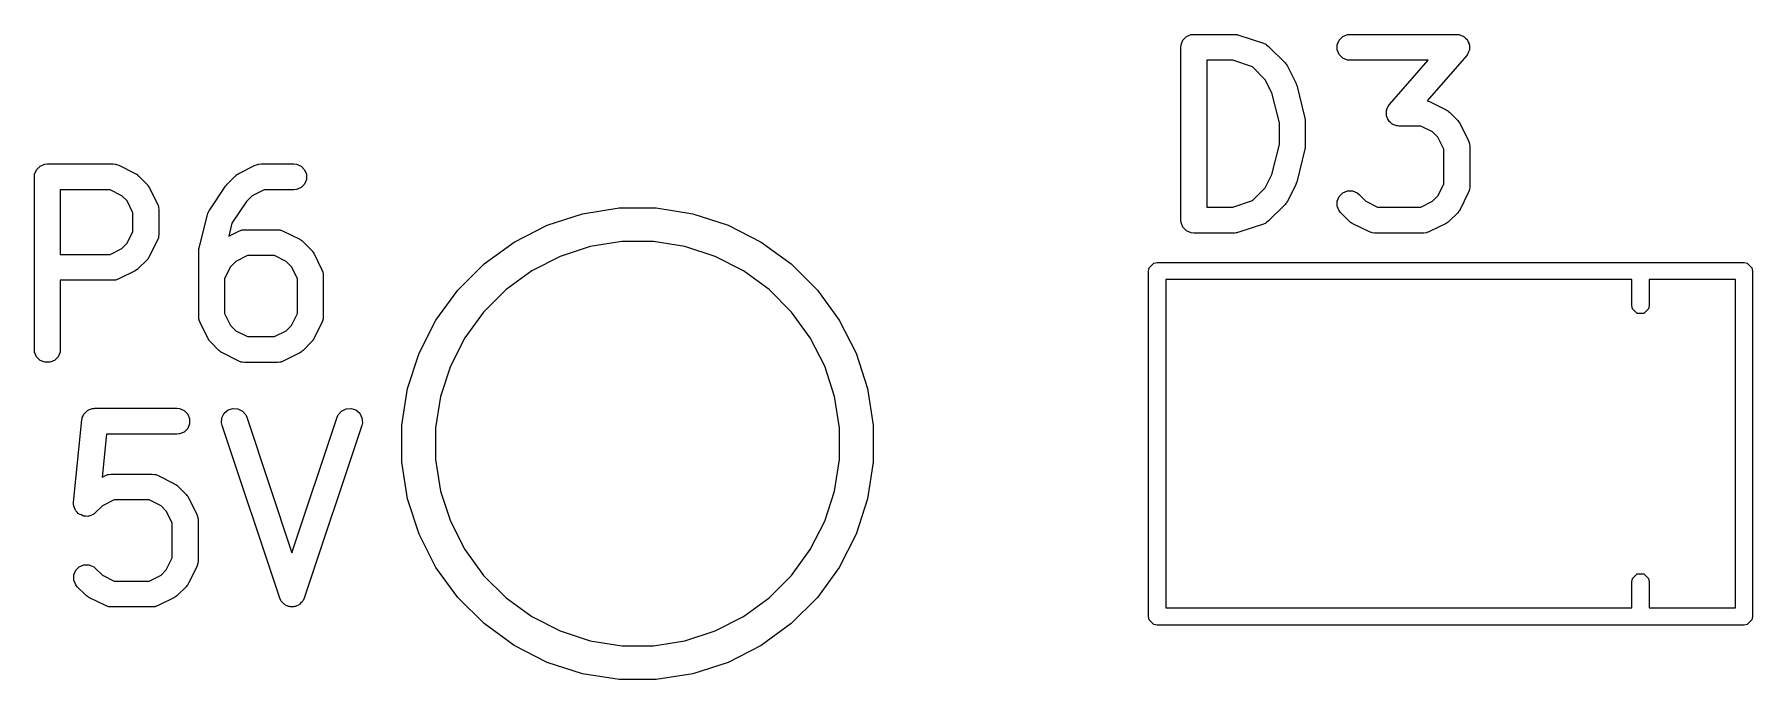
# Model space of a CAD drawing. Header units: inches. Extents: x 1.31 to 5.24, y -7.02 to -1.13.
# Drawn here: x 3.4057 to 3.7976, y -2.0372 to -1.8902 of the extents above; entities that cross this region are included whole.
import ezdxf

# ---------------------------------------------------------------- set-up
doc = ezdxf.new("R2010")
doc.units = ezdxf.units.IN
doc.header["$MEASUREMENT"] = 0
doc.layers.add('F.Silkscreen', color=41, linetype='CONTINUOUS', true_color=0xf2eda1)

msp = doc.modelspace()

# ---------------------------------------------------------------- linework, layer by layer
at = {"layer": 'F.Silkscreen', "linetype": 'CONTINUOUS'}
for p, q in [((3.6672, -1.8931), (3.66726, -1.89253)), ((3.66726, -1.89253), (3.6677, -1.89146)), ((3.6677, -1.89146), (3.66851, -1.89065)), ((3.66851, -1.89065), (3.66958, -1.89021)), ((3.66958, -1.89021), (3.67015, -1.89015)), ((3.67015, -1.89015), (3.67953, -1.89015)), ((3.67953, -1.89015), (3.67982, -1.89018)), ((3.67982, -1.89018), (3.6799, -1.89017)), ((3.6799, -1.89017), (3.68, -1.8902)), ((3.68, -1.8902), (3.6801, -1.89021)), ((3.6801, -1.89021), (3.68018, -1.89024)), ((3.68018, -1.89024), (3.68046, -1.8903)), ((3.68046, -1.8903), (3.68609, -1.89218)), ((3.68609, -1.89218), (3.68661, -1.89241)), ((3.68661, -1.89241), (3.68669, -1.89248)), ((3.68669, -1.89248), (3.68679, -1.89252)), ((3.68679, -1.89252), (3.68724, -1.89289)), ((3.68724, -1.89289), (3.69099, -1.89664)), ((3.70288, -1.89253), (3.70332, -1.89146)), ((3.70288, -1.89368), (3.70288, -1.89253)), ((3.70332, -1.89146), (3.70413, -1.89065)), ((3.70413, -1.89065), (3.7052, -1.89021)), ((3.7052, -1.89021), (3.70577, -1.89015)), ((3.70577, -1.89015), (3.73015, -1.89015)), ((3.73015, -1.89015), (3.73045, -1.89018)), ((3.73045, -1.89018), (3.73053, -1.89018)), ((3.73053, -1.89018), (3.73058, -1.89019)), ((3.73058, -1.89019), (3.73072, -1.89021)), ((3.73072, -1.89021), (3.73117, -1.89039)), ((3.73117, -1.89039), (3.73162, -1.89054)), ((3.73162, -1.89054), (3.73169, -1.89061)), ((3.73169, -1.89061), (3.73179, -1.89065)), ((3.73179, -1.89065), (3.73213, -1.89099)), ((3.73213, -1.89099), (3.73249, -1.8913)), ((3.73249, -1.8913), (3.73253, -1.89139)), ((3.73253, -1.89139), (3.7326, -1.89146)), ((3.7326, -1.89146), (3.73278, -1.89191)), ((3.73278, -1.89191), (3.733, -1.89234)), ((3.733, -1.89234), (3.733, -1.89244)), ((3.733, -1.89244), (3.73304, -1.89253)), ((3.73304, -1.89253), (3.73304, -1.89301)), ((3.6672, -1.93247), (3.6672, -1.8931)), ((3.67905, -1.89606), (3.67311, -1.89606)), ((3.67311, -1.89606), (3.67311, -1.92952)), ((3.68356, -1.89756), (3.67905, -1.89606)), ((3.69099, -1.89664), (3.69118, -1.89687)), ((3.69118, -1.89687), (3.69123, -1.89692)), ((3.70332, -1.89474), (3.70288, -1.89368)), ((3.70413, -1.89556), (3.70332, -1.89474)), ((3.7052, -1.896), (3.70413, -1.89556)), ((3.70577, -1.89606), (3.7052, -1.896)), ((3.72364, -1.89606), (3.70577, -1.89606)), ((3.7148, -1.90616), (3.72364, -1.89606)), ((3.73237, -1.89505), (3.72344, -1.90526)), ((3.73255, -1.8948), (3.73237, -1.89505)), ((3.7326, -1.89474), (3.73255, -1.8948)), ((3.73262, -1.89469), (3.7326, -1.89474)), ((3.73271, -1.89458), (3.73262, -1.89469)), ((3.73286, -1.89412), (3.73271, -1.89458)), ((3.73304, -1.89368), (3.73286, -1.89412)), ((3.73304, -1.89301), (3.73307, -1.89349)), ((3.73307, -1.89349), (3.73304, -1.89358)), ((3.73304, -1.89358), (3.73304, -1.89368)), ((3.68647, -1.90048), (3.68356, -1.89756)), ((3.68799, -1.90351), (3.68647, -1.90048)), ((3.69123, -1.89692), (3.69129, -1.89701)), ((3.69129, -1.89701), (3.69136, -1.89709)), ((3.69136, -1.89709), (3.69139, -1.89716)), ((3.69139, -1.89716), (3.69154, -1.89741)), ((3.69154, -1.89741), (3.69342, -1.90116)), ((3.6897, -1.91034), (3.68799, -1.90351)), ((3.69342, -1.90116), (3.69343, -1.9012)), ((3.69343, -1.9012), (3.69345, -1.90122)), ((3.69345, -1.90122), (3.69353, -1.90146)), ((3.69353, -1.90146), (3.69362, -1.9017)), ((3.69362, -1.9017), (3.69363, -1.90172)), ((3.69363, -1.90172), (3.69364, -1.90176)), ((3.69364, -1.90176), (3.69552, -1.90926)), ((3.71409, -1.90772), (3.71413, -1.90762)), ((3.71413, -1.9082), (3.71409, -1.90772)), ((3.71413, -1.90753), (3.71431, -1.90708)), ((3.71413, -1.90762), (3.71413, -1.90753)), ((3.71413, -1.90868), (3.71413, -1.9082)), ((3.71431, -1.90708), (3.71446, -1.90663)), ((3.71446, -1.90663), (3.71455, -1.90651)), ((3.71455, -1.90651), (3.71457, -1.90646)), ((3.71457, -1.90646), (3.71462, -1.90641)), ((3.71462, -1.90641), (3.7148, -1.90616)), ((3.72344, -1.90526), (3.72397, -1.90546)), ((3.72397, -1.90546), (3.72772, -1.90733)), ((3.72772, -1.90733), (3.72797, -1.90749)), ((3.72797, -1.90749), (3.72804, -1.90752)), ((3.72804, -1.90752), (3.72812, -1.90759)), ((3.72812, -1.90759), (3.72821, -1.90764)), ((3.72821, -1.90764), (3.72826, -1.9077)), ((3.72826, -1.9077), (3.72848, -1.90789)), ((3.72848, -1.90789), (3.73036, -1.90976)), ((3.6897, -1.91524), (3.6897, -1.91034)), ((3.69552, -1.90926), (3.69553, -1.90936)), ((3.69553, -1.90936), (3.69555, -1.9094)), ((3.69555, -1.9094), (3.69557, -1.90962)), ((3.69557, -1.90962), (3.6956, -1.90983)), ((3.6956, -1.90983), (3.69559, -1.90988)), ((3.69559, -1.90988), (3.6956, -1.90998)), ((3.6956, -1.90998), (3.6956, -1.9156)), ((3.71416, -1.90877), (3.71413, -1.90868)), ((3.71417, -1.90887), (3.71416, -1.90877)), ((3.71438, -1.9093), (3.71417, -1.90887)), ((3.71457, -1.90974), (3.71438, -1.9093)), ((3.71464, -1.90981), (3.71457, -1.90974)), ((3.71468, -1.9099), (3.71464, -1.90981)), ((3.71504, -1.91022), (3.71468, -1.9099)), ((3.71538, -1.91056), (3.71504, -1.91022)), ((3.71547, -1.91059), (3.71538, -1.91056)), ((3.71555, -1.91066), (3.71547, -1.91059)), ((3.716, -1.91081), (3.71555, -1.91066)), ((3.71645, -1.911), (3.716, -1.91081)), ((3.71659, -1.91101), (3.71645, -1.911)), ((3.71664, -1.91103), (3.71659, -1.91101)), ((3.71672, -1.91102), (3.71664, -1.91103)), ((3.71702, -1.91105), (3.71672, -1.91102)), ((3.72195, -1.91105), (3.71702, -1.91105)), ((3.72465, -1.9124), (3.72195, -1.91105)), ((3.72584, -1.9136), (3.72465, -1.9124)), ((3.73036, -1.90976), (3.73055, -1.90999)), ((3.73055, -1.90999), (3.7306, -1.91004)), ((3.7306, -1.91004), (3.73066, -1.91013)), ((3.73066, -1.91013), (3.73073, -1.91021)), ((3.73073, -1.91021), (3.73076, -1.91028)), ((3.73076, -1.91028), (3.73091, -1.91053)), ((3.73091, -1.91053), (3.73279, -1.91428)), ((3.68799, -1.92207), (3.6897, -1.91524)), ((3.69552, -1.91632), (3.69364, -1.92382)), ((3.69553, -1.91622), (3.69552, -1.91632)), ((3.69555, -1.91618), (3.69553, -1.91622)), ((3.69557, -1.91596), (3.69555, -1.91618)), ((3.6956, -1.91574), (3.69557, -1.91596)), ((3.6956, -1.9156), (3.69559, -1.9157)), ((3.69559, -1.9157), (3.6956, -1.91574)), ((3.72719, -1.9163), (3.72584, -1.9136)), ((3.72719, -1.92428), (3.72719, -1.9163)), ((3.73279, -1.91428), (3.73299, -1.91482)), ((3.73299, -1.91482), (3.733, -1.91493)), ((3.733, -1.91493), (3.73304, -1.91502)), ((3.73304, -1.91502), (3.7331, -1.9156)), ((3.7331, -1.9156), (3.7331, -1.92497)), ((3.40622, -1.92099), (3.40704, -1.92018)), ((3.40704, -1.92018), (3.4081, -1.91973)), ((3.4081, -1.91973), (3.40868, -1.91968)), ((3.40868, -1.91968), (3.42367, -1.91968)), ((3.42367, -1.91968), (3.42425, -1.91973)), ((3.42425, -1.91973), (3.42435, -1.91978)), ((3.42435, -1.91978), (3.42445, -1.91978)), ((3.42445, -1.91978), (3.42499, -1.91999)), ((3.42499, -1.91999), (3.42874, -1.92186)), ((3.45235, -1.92186), (3.4561, -1.91999)), ((3.4561, -1.91999), (3.45664, -1.91978)), ((3.45664, -1.91978), (3.45675, -1.91978)), ((3.45675, -1.91978), (3.45684, -1.91973)), ((3.45684, -1.91973), (3.45742, -1.91968)), ((3.45742, -1.91968), (3.46492, -1.91968)), ((3.46492, -1.91968), (3.46549, -1.91973)), ((3.46549, -1.91973), (3.46656, -1.92018)), ((3.46656, -1.92018), (3.46737, -1.92099)), ((3.40572, -1.92263), (3.40578, -1.92205)), ((3.40572, -1.962), (3.40572, -1.92263)), ((3.40578, -1.92205), (3.40622, -1.92099)), ((3.42874, -1.92186), (3.42899, -1.92202)), ((3.42899, -1.92202), (3.42906, -1.92205)), ((3.42906, -1.92205), (3.42914, -1.92212)), ((3.42914, -1.92212), (3.42923, -1.92217)), ((3.42923, -1.92217), (3.42928, -1.92223)), ((3.42928, -1.92223), (3.42951, -1.92242)), ((3.42951, -1.92242), (3.43139, -1.92429)), ((3.43139, -1.92429), (3.43157, -1.92452)), ((3.44952, -1.92452), (3.4497, -1.92429)), ((3.4497, -1.92429), (3.44971, -1.92429)), ((3.44971, -1.92429), (3.45158, -1.92242)), ((3.44971, -1.92429), (3.44971, -1.92429)), ((3.45158, -1.92242), (3.45181, -1.92223)), ((3.45181, -1.92223), (3.45186, -1.92217)), ((3.45186, -1.92217), (3.45195, -1.92212)), ((3.45195, -1.92212), (3.45203, -1.92205)), ((3.45203, -1.92205), (3.4521, -1.92202)), ((3.4521, -1.92202), (3.45235, -1.92186)), ((3.46737, -1.92427), (3.46656, -1.92509)), ((3.46737, -1.92099), (3.46781, -1.92205)), ((3.46781, -1.92321), (3.46737, -1.92427)), ((3.46781, -1.92205), (3.46781, -1.92321)), ((3.68647, -1.9251), (3.68799, -1.92207)), ((3.69353, -1.92412), (3.69345, -1.92436)), ((3.69362, -1.92388), (3.69353, -1.92412)), ((3.69363, -1.92386), (3.69362, -1.92388)), ((3.69364, -1.92382), (3.69363, -1.92386)), ((3.72584, -1.92697), (3.72719, -1.92428)), ((3.42298, -1.92558), (3.41163, -1.92558)), ((3.41163, -1.92558), (3.41163, -1.9403)), ((3.42567, -1.92693), (3.42298, -1.92558)), ((3.42687, -1.92813), (3.42567, -1.92693)), ((3.42822, -1.93083), (3.42687, -1.92813)), ((3.43157, -1.92452), (3.43163, -1.92457)), ((3.43163, -1.92457), (3.43169, -1.92466)), ((3.43169, -1.92466), (3.43175, -1.92474)), ((3.43175, -1.92474), (3.43178, -1.92481)), ((3.43178, -1.92481), (3.43194, -1.92506)), ((3.43194, -1.92506), (3.43381, -1.92881)), ((3.44559, -1.93037), (3.44934, -1.92474)), ((3.44934, -1.92474), (3.44952, -1.92452)), ((3.44934, -1.92474), (3.44934, -1.92474)), ((3.44934, -1.92474), (3.44934, -1.92474)), ((3.45542, -1.92693), (3.45409, -1.92826)), ((3.45812, -1.92558), (3.45542, -1.92693)), ((3.46492, -1.92558), (3.45812, -1.92558)), ((3.46549, -1.92553), (3.46492, -1.92558)), ((3.46656, -1.92509), (3.46549, -1.92553)), ((3.67905, -1.92952), (3.68356, -1.92802)), ((3.68356, -1.92802), (3.68647, -1.9251)), ((3.69154, -1.92817), (3.69139, -1.92842)), ((3.69342, -1.92442), (3.69154, -1.92817)), ((3.69343, -1.92438), (3.69342, -1.92442)), ((3.69345, -1.92436), (3.69343, -1.92438)), ((3.70288, -1.92815), (3.70332, -1.92708)), ((3.70288, -1.9293), (3.70288, -1.92815)), ((3.70332, -1.92708), (3.70413, -1.92627)), ((3.70413, -1.92627), (3.7052, -1.92583)), ((3.7052, -1.92583), (3.70635, -1.92583)), ((3.70635, -1.92583), (3.70741, -1.92627)), ((3.70741, -1.92627), (3.70786, -1.92664)), ((3.70786, -1.92664), (3.7094, -1.92817)), ((3.7094, -1.92817), (3.7121, -1.92952)), ((3.72195, -1.92952), (3.72465, -1.92817)), ((3.72465, -1.92817), (3.72584, -1.92697)), ((3.73279, -1.92629), (3.73091, -1.93004)), ((3.73299, -1.92575), (3.73279, -1.92629)), ((3.733, -1.92565), (3.73299, -1.92575)), ((3.73304, -1.92555), (3.733, -1.92565)), ((3.7331, -1.92497), (3.73304, -1.92555)), ((3.42822, -1.93506), (3.42822, -1.93083)), ((3.43381, -1.92881), (3.43402, -1.92935)), ((3.43402, -1.92935), (3.43403, -1.92946)), ((3.43403, -1.92946), (3.43407, -1.92955)), ((3.43407, -1.92955), (3.43413, -1.93013)), ((3.43413, -1.93013), (3.43413, -1.93575)), ((3.44331, -1.93879), (3.44518, -1.93129)), ((3.44518, -1.93129), (3.4453, -1.93095)), ((3.4453, -1.93095), (3.44532, -1.93088)), ((3.44532, -1.93088), (3.44535, -1.93081)), ((3.44535, -1.93081), (3.44538, -1.93074)), ((3.44538, -1.93074), (3.44542, -1.93068)), ((3.44542, -1.93068), (3.44559, -1.93037)), ((3.45409, -1.92826), (3.45079, -1.93322)), ((3.52267, -1.93363), (3.53072, -1.93102)), ((3.53072, -1.93102), (3.53908, -1.92969)), ((3.53908, -1.92969), (3.54754, -1.92969)), ((3.54754, -1.92969), (3.5559, -1.93102)), ((3.5559, -1.93102), (3.56395, -1.93363)), ((3.67311, -1.92952), (3.67905, -1.92952)), ((3.69099, -1.92894), (3.68724, -1.93269)), ((3.69118, -1.92871), (3.69099, -1.92894)), ((3.69123, -1.92866), (3.69118, -1.92871)), ((3.69129, -1.92857), (3.69123, -1.92866)), ((3.69136, -1.92849), (3.69129, -1.92857)), ((3.69139, -1.92842), (3.69136, -1.92849)), ((3.70332, -1.93036), (3.70288, -1.9293)), ((3.70369, -1.93081), (3.70332, -1.93036)), ((3.70556, -1.93269), (3.70369, -1.93081)), ((3.7121, -1.92952), (3.72195, -1.92952)), ((3.73036, -1.93081), (3.72848, -1.93269)), ((3.73055, -1.93059), (3.73036, -1.93081)), ((3.7306, -1.93053), (3.73055, -1.93059)), ((3.73066, -1.93045), (3.7306, -1.93053)), ((3.73073, -1.93036), (3.73066, -1.93045)), ((3.73076, -1.93029), (3.73073, -1.93036)), ((3.73091, -1.93004), (3.73076, -1.93029)), ((3.42687, -1.93775), (3.42822, -1.93506)), ((3.43413, -1.93575), (3.43407, -1.93633)), ((3.45079, -1.93322), (3.45006, -1.93613)), ((3.45006, -1.93613), (3.45235, -1.93499)), ((3.45235, -1.93499), (3.45289, -1.93478)), ((3.45289, -1.93478), (3.453, -1.93477)), ((3.453, -1.93477), (3.45309, -1.93473)), ((3.45309, -1.93473), (3.45367, -1.93468)), ((3.45367, -1.93468), (3.46117, -1.93468)), ((3.46117, -1.93468), (3.46174, -1.93473)), ((3.46174, -1.93473), (3.46184, -1.93477)), ((3.46184, -1.93477), (3.46195, -1.93478)), ((3.46195, -1.93478), (3.46249, -1.93499)), ((3.46249, -1.93499), (3.46624, -1.93686)), ((3.51513, -1.93748), (3.52267, -1.93363)), ((3.56395, -1.93363), (3.57149, -1.93748)), ((3.66726, -1.93305), (3.6672, -1.93247)), ((3.6677, -1.93411), (3.66726, -1.93305)), ((3.66851, -1.93493), (3.6677, -1.93411)), ((3.66958, -1.93537), (3.66851, -1.93493)), ((3.67015, -1.93543), (3.66958, -1.93537)), ((3.67953, -1.93543), (3.67015, -1.93543)), ((3.67982, -1.9354), (3.67953, -1.93543)), ((3.6799, -1.9354), (3.67982, -1.9354)), ((3.68, -1.93538), (3.6799, -1.9354)), ((3.6801, -1.93537), (3.68, -1.93538)), ((3.68018, -1.93534), (3.6801, -1.93537)), ((3.68046, -1.93527), (3.68018, -1.93534)), ((3.68609, -1.9334), (3.68046, -1.93527)), ((3.68661, -1.93316), (3.68609, -1.9334)), ((3.68669, -1.93309), (3.68661, -1.93316)), ((3.68679, -1.93305), (3.68669, -1.93309)), ((3.68724, -1.93269), (3.68679, -1.93305)), ((3.70579, -1.93287), (3.70556, -1.93269)), ((3.70584, -1.93293), (3.70579, -1.93287)), ((3.70593, -1.93299), (3.70584, -1.93293)), ((3.70601, -1.93305), (3.70593, -1.93299)), ((3.70608, -1.93308), (3.70601, -1.93305)), ((3.70633, -1.93324), (3.70608, -1.93308)), ((3.71008, -1.93511), (3.70633, -1.93324)), ((3.71062, -1.93532), (3.71008, -1.93511)), ((3.71072, -1.93533), (3.71062, -1.93532)), ((3.71082, -1.93537), (3.71072, -1.93533)), ((3.7114, -1.93543), (3.71082, -1.93537)), ((3.72265, -1.93543), (3.7114, -1.93543)), ((3.72322, -1.93537), (3.72265, -1.93543)), ((3.72332, -1.93533), (3.72322, -1.93537)), ((3.72343, -1.93532), (3.72332, -1.93533)), ((3.72397, -1.93511), (3.72343, -1.93532)), ((3.72772, -1.93324), (3.72397, -1.93511)), ((3.72797, -1.93308), (3.72772, -1.93324)), ((3.72804, -1.93305), (3.72797, -1.93308)), ((3.72812, -1.93299), (3.72804, -1.93305)), ((3.72821, -1.93293), (3.72812, -1.93299)), ((3.72826, -1.93287), (3.72821, -1.93293)), ((3.72848, -1.93269), (3.72826, -1.93287)), ((3.42298, -1.9403), (3.42567, -1.93895)), ((3.42567, -1.93895), (3.42687, -1.93775)), ((3.43381, -1.93707), (3.43194, -1.94082)), ((3.43402, -1.93653), (3.43381, -1.93707)), ((3.43403, -1.93643), (3.43402, -1.93653)), ((3.43407, -1.93633), (3.43403, -1.93643)), ((3.44322, -1.93936), (3.44325, -1.93914)), ((3.44323, -1.9394), (3.44322, -1.93936)), ((3.44322, -1.9395), (3.44323, -1.9394)), ((3.44322, -1.9545), (3.44322, -1.9395)), ((3.44325, -1.93914), (3.44327, -1.93893)), ((3.44327, -1.93893), (3.44329, -1.93889)), ((3.44329, -1.93889), (3.44331, -1.93879)), ((3.46624, -1.93686), (3.46649, -1.93702)), ((3.46649, -1.93702), (3.46656, -1.93705)), ((3.46656, -1.93705), (3.46664, -1.93711)), ((3.46664, -1.93711), (3.46673, -1.93717)), ((3.46673, -1.93717), (3.46678, -1.93723)), ((3.46678, -1.93723), (3.46701, -1.93742)), ((3.46701, -1.93742), (3.46888, -1.93929)), ((3.46888, -1.93929), (3.46907, -1.93952)), ((3.46907, -1.93952), (3.46913, -1.93957)), ((3.46913, -1.93957), (3.46918, -1.93966)), ((3.46918, -1.93966), (3.46925, -1.93974)), ((3.46925, -1.93974), (3.46928, -1.93981)), ((3.46928, -1.93981), (3.46943, -1.94006)), ((3.50828, -1.94245), (3.51513, -1.93748)), ((3.53252, -1.93854), (3.52563, -1.94078)), ((3.53968, -1.9374), (3.53252, -1.93854)), ((3.54693, -1.9374), (3.53968, -1.9374)), ((3.55409, -1.93854), (3.54693, -1.9374)), ((3.56099, -1.94078), (3.55409, -1.93854)), ((3.57149, -1.93748), (3.57834, -1.94245)), ((3.41163, -1.9403), (3.42298, -1.9403)), ((3.42899, -1.94386), (3.42874, -1.94402)), ((3.42906, -1.94383), (3.42899, -1.94386)), ((3.42914, -1.94377), (3.42906, -1.94383)), ((3.42923, -1.94371), (3.42914, -1.94377)), ((3.42928, -1.94365), (3.42923, -1.94371)), ((3.42951, -1.94347), (3.42928, -1.94365)), ((3.43139, -1.94159), (3.42951, -1.94347)), ((3.43157, -1.94137), (3.43139, -1.94159)), ((3.43163, -1.94131), (3.43157, -1.94137)), ((3.43169, -1.94122), (3.43163, -1.94131)), ((3.43175, -1.94114), (3.43169, -1.94122)), ((3.43178, -1.94107), (3.43175, -1.94114)), ((3.43194, -1.94082), (3.43178, -1.94107)), ((3.45047, -1.94313), (3.44912, -1.94582)), ((3.45167, -1.94193), (3.45047, -1.94313)), ((3.45437, -1.94058), (3.45167, -1.94193)), ((3.46047, -1.94058), (3.45437, -1.94058)), ((3.46317, -1.94193), (3.46047, -1.94058)), ((3.46437, -1.94313), (3.46317, -1.94193)), ((3.46572, -1.94582), (3.46437, -1.94313)), ((3.46943, -1.94006), (3.47131, -1.94381)), ((3.47131, -1.94381), (3.47152, -1.94435)), ((3.50229, -1.94844), (3.50828, -1.94245)), ((3.52563, -1.94078), (3.51916, -1.94407)), ((3.56745, -1.94407), (3.56099, -1.94078)), ((3.57834, -1.94245), (3.58432, -1.94844)), ((3.65984, -1.94409), (3.65999, -1.94334)), ((3.65999, -1.94334), (3.66106, -1.94228)), ((3.66106, -1.94228), (3.66181, -1.94213)), ((3.66181, -1.94213), (3.79567, -1.94213)), ((3.79567, -1.94213), (3.79642, -1.94228)), ((3.79642, -1.94228), (3.79749, -1.94334)), ((3.79749, -1.94334), (3.79764, -1.94409)), ((3.42367, -1.94621), (3.41163, -1.94621)), ((3.41163, -1.94621), (3.41163, -1.962)), ((3.42425, -1.94615), (3.42367, -1.94621)), ((3.42435, -1.94611), (3.42425, -1.94615)), ((3.42445, -1.9461), (3.42435, -1.94611)), ((3.42499, -1.94589), (3.42445, -1.9461)), ((3.42874, -1.94402), (3.42499, -1.94589)), ((3.44912, -1.94582), (3.44912, -1.9538)), ((3.46572, -1.9538), (3.46572, -1.94582)), ((3.47152, -1.94435), (3.47152, -1.94445)), ((3.47152, -1.94445), (3.47156, -1.94455)), ((3.47156, -1.94455), (3.47162, -1.94513)), ((3.47162, -1.94513), (3.47162, -1.9545)), ((3.51916, -1.94407), (3.5133, -1.94833)), ((3.57332, -1.94833), (3.56745, -1.94407)), ((3.65984, -2.02283), (3.65984, -1.94409)), ((3.77008, -1.94606), (3.66378, -1.94606)), ((3.66378, -1.94606), (3.66378, -2.02087)), ((3.77008, -1.95197), (3.77008, -1.94606)), ((3.77402, -1.94606), (3.77402, -1.95197)), ((3.7937, -1.94606), (3.77402, -1.94606)), ((3.7937, -2.02087), (3.7937, -1.94606)), ((3.79764, -1.94409), (3.79764, -2.02283)), ((3.49732, -1.95528), (3.50229, -1.94844)), ((3.5133, -1.94833), (3.50817, -1.95346)), ((3.57844, -1.95346), (3.57332, -1.94833)), ((3.58432, -1.94844), (3.5893, -1.95528)), ((3.44327, -1.95508), (3.44322, -1.9545)), ((3.44332, -1.95518), (3.44327, -1.95508)), ((3.44332, -1.95528), (3.44332, -1.95518)), ((3.44353, -1.95582), (3.44332, -1.95528)), ((3.44912, -1.9538), (3.45047, -1.9565)), ((3.46437, -1.9565), (3.46572, -1.9538)), ((3.47152, -1.95528), (3.47131, -1.95582)), ((3.47156, -1.95508), (3.47152, -1.95518)), ((3.47152, -1.95518), (3.47152, -1.95528)), ((3.47162, -1.9545), (3.47156, -1.95508)), ((3.49348, -1.96282), (3.49732, -1.95528)), ((3.50817, -1.95346), (3.50391, -1.95932)), ((3.5827, -1.95932), (3.57844, -1.95346)), ((3.5893, -1.95528), (3.59314, -1.96282)), ((3.77023, -1.95272), (3.77008, -1.95197)), ((3.77129, -1.95379), (3.77023, -1.95272)), ((3.7728, -1.95379), (3.77129, -1.95379)), ((3.77387, -1.95272), (3.7728, -1.95379)), ((3.77402, -1.95197), (3.77387, -1.95272)), ((3.4454, -1.95957), (3.44353, -1.95582)), ((3.44556, -1.95982), (3.4454, -1.95957)), ((3.45047, -1.9565), (3.45167, -1.9577)), ((3.45167, -1.9577), (3.45437, -1.95905)), ((3.45437, -1.95905), (3.46047, -1.95905)), ((3.46047, -1.95905), (3.46317, -1.9577)), ((3.46317, -1.9577), (3.46437, -1.9565)), ((3.46943, -1.95957), (3.46928, -1.95982)), ((3.47131, -1.95582), (3.46943, -1.95957)), ((3.50391, -1.95932), (3.50062, -1.96578)), ((3.586, -1.96578), (3.5827, -1.95932)), ((3.40578, -1.96258), (3.40572, -1.962)), ((3.40622, -1.96364), (3.40578, -1.96258)), ((3.41157, -1.96258), (3.41113, -1.96364)), ((3.41163, -1.962), (3.41157, -1.96258)), ((3.44559, -1.95989), (3.44556, -1.95982)), ((3.44566, -1.95997), (3.44559, -1.95989)), ((3.44571, -1.96006), (3.44566, -1.95997)), ((3.44577, -1.96011), (3.44571, -1.96006)), ((3.44596, -1.96034), (3.44577, -1.96011)), ((3.44783, -1.96221), (3.44596, -1.96034)), ((3.44806, -1.9624), (3.44783, -1.96221)), ((3.44811, -1.96246), (3.44806, -1.9624)), ((3.4482, -1.96251), (3.44811, -1.96246)), ((3.44828, -1.96258), (3.4482, -1.96251)), ((3.44835, -1.96261), (3.44828, -1.96258)), ((3.4486, -1.96277), (3.44835, -1.96261)), ((3.45235, -1.96464), (3.4486, -1.96277)), ((3.46624, -1.96277), (3.46249, -1.96464)), ((3.46649, -1.96261), (3.46624, -1.96277)), ((3.46656, -1.96258), (3.46649, -1.96261)), ((3.46664, -1.96251), (3.46656, -1.96258)), ((3.46673, -1.96246), (3.46664, -1.96251)), ((3.46678, -1.9624), (3.46673, -1.96246)), ((3.46701, -1.96221), (3.46678, -1.9624)), ((3.46888, -1.96034), (3.46701, -1.96221)), ((3.46907, -1.96011), (3.46888, -1.96034)), ((3.46913, -1.96006), (3.46907, -1.96011)), ((3.46918, -1.95997), (3.46913, -1.96006)), ((3.46925, -1.95989), (3.46918, -1.95997)), ((3.46928, -1.95982), (3.46925, -1.95989)), ((3.49086, -1.97087), (3.49348, -1.96282)), ((3.59314, -1.96282), (3.59575, -1.97087)), ((3.40704, -1.96446), (3.40622, -1.96364)), ((3.4081, -1.9649), (3.40704, -1.96446)), ((3.40925, -1.9649), (3.4081, -1.9649)), ((3.41032, -1.96446), (3.40925, -1.9649)), ((3.41113, -1.96364), (3.41032, -1.96446)), ((3.45289, -1.96485), (3.45235, -1.96464)), ((3.453, -1.96486), (3.45289, -1.96485)), ((3.45309, -1.9649), (3.453, -1.96486)), ((3.45367, -1.96495), (3.45309, -1.9649)), ((3.46117, -1.96495), (3.45367, -1.96495)), ((3.46174, -1.9649), (3.46117, -1.96495)), ((3.46184, -1.96486), (3.46174, -1.9649)), ((3.46195, -1.96485), (3.46184, -1.96486)), ((3.46249, -1.96464), (3.46195, -1.96485)), ((3.50062, -1.96578), (3.49838, -1.97268)), ((3.58824, -1.97268), (3.586, -1.96578)), ((3.48954, -1.97923), (3.49086, -1.97087)), ((3.59575, -1.97087), (3.59708, -1.97923)), ((3.49838, -1.97268), (3.49724, -1.97984)), ((3.58937, -1.97984), (3.58824, -1.97268)), ((3.41467, -1.99679), (3.41655, -1.97805)), ((3.41655, -1.97805), (3.41659, -1.97784)), ((3.41659, -1.97776), (3.41662, -1.9777)), ((3.41659, -1.97784), (3.41659, -1.97776)), ((3.41662, -1.9777), (3.41666, -1.97748)), ((3.41666, -1.97748), (3.41686, -1.9771)), ((3.41686, -1.9771), (3.41703, -1.9767)), ((3.41703, -1.9767), (3.41713, -1.97659)), ((3.41713, -1.97659), (3.4172, -1.97646)), ((3.4172, -1.97646), (3.41754, -1.97619)), ((3.41754, -1.97619), (3.41784, -1.97588)), ((3.41784, -1.97588), (3.41798, -1.97583)), ((3.41798, -1.97583), (3.4181, -1.97573)), ((3.4181, -1.97573), (3.41851, -1.97561)), ((3.41851, -1.97561), (3.41891, -1.97544)), ((3.41891, -1.97544), (3.41913, -1.97542)), ((3.41913, -1.97542), (3.4192, -1.9754)), ((3.4192, -1.9754), (3.41927, -1.97541)), ((3.41927, -1.97541), (3.41948, -1.97539)), ((3.41948, -1.97539), (3.43823, -1.97539)), ((3.43823, -1.97539), (3.43881, -1.97544)), ((3.43881, -1.97544), (3.43987, -1.97588)), ((3.43987, -1.97588), (3.44069, -1.9767)), ((3.44069, -1.9767), (3.44113, -1.97776)), ((3.44113, -1.97892), (3.44069, -1.97998)), ((3.44113, -1.97776), (3.44113, -1.97892)), ((3.44842, -1.97871), (3.44851, -1.97756)), ((3.44855, -1.97927), (3.44842, -1.97871)), ((3.44851, -1.97756), (3.44902, -1.97653)), ((3.44902, -1.97653), (3.44989, -1.97577)), ((3.44989, -1.97577), (3.45098, -1.97541)), ((3.45098, -1.97541), (3.45213, -1.97549)), ((3.45213, -1.97549), (3.45316, -1.97601)), ((3.45316, -1.97601), (3.45392, -1.97688)), ((3.45392, -1.97688), (3.45416, -1.97741)), ((3.45416, -1.97741), (3.46448, -2.00837)), ((3.46448, -2.00837), (3.4748, -1.97741)), ((3.4748, -1.97741), (3.47504, -1.97688)), ((3.47504, -1.97688), (3.47579, -1.97601)), ((3.47579, -1.97601), (3.47682, -1.97549)), ((3.47682, -1.97549), (3.47797, -1.97541)), ((3.47797, -1.97541), (3.47906, -1.97577)), ((3.47906, -1.97577), (3.47993, -1.97653)), ((3.47993, -1.97653), (3.48045, -1.97756)), ((3.48053, -1.97871), (3.4804, -1.97927)), ((3.48045, -1.97756), (3.48053, -1.97871)), ((3.42216, -1.98129), (3.42118, -1.99106)), ((3.43823, -1.98129), (3.42216, -1.98129)), ((3.43881, -1.98124), (3.43823, -1.98129)), ((3.43987, -1.98079), (3.43881, -1.98124)), ((3.44069, -1.97998), (3.43987, -1.98079)), ((3.46168, -2.01864), (3.44855, -1.97927)), ((3.4804, -1.97927), (3.46728, -2.01864)), ((3.48954, -1.97984), (3.48954, -1.97923)), ((3.48954, -1.9877), (3.48954, -1.97984)), ((3.49724, -1.97984), (3.49724, -1.98709)), ((3.58937, -1.98709), (3.58937, -1.97984)), ((3.59708, -1.97923), (3.59708, -1.9877)), ((3.42118, -1.99106), (3.42191, -1.9907)), ((3.42191, -1.9907), (3.42245, -1.99049)), ((3.42245, -1.99049), (3.42256, -1.99048)), ((3.42256, -1.99048), (3.42266, -1.99044)), ((3.42266, -1.99044), (3.42323, -1.99038)), ((3.42323, -1.99038), (3.43261, -1.99038)), ((3.43261, -1.99038), (3.43318, -1.99044)), ((3.43318, -1.99044), (3.43328, -1.99048)), ((3.43328, -1.99048), (3.43339, -1.99049)), ((3.43339, -1.99049), (3.43393, -1.9907)), ((3.43393, -1.9907), (3.43768, -1.99257)), ((3.49086, -1.99606), (3.48954, -1.9877)), ((3.49724, -1.98709), (3.49838, -1.99425)), ((3.58824, -1.99425), (3.58937, -1.98709)), ((3.59708, -1.9877), (3.59575, -1.99606)), ((3.43768, -1.99257), (3.43792, -1.99273)), ((3.43792, -1.99273), (3.438, -1.99276)), ((3.438, -1.99276), (3.43808, -1.99282)), ((3.43808, -1.99282), (3.43817, -1.99288)), ((3.43817, -1.99288), (3.43822, -1.99294)), ((3.43822, -1.99294), (3.43844, -1.99312)), ((3.43844, -1.99312), (3.44032, -1.995)), ((3.49838, -1.99425), (3.50062, -2.00115)), ((3.586, -2.00115), (3.58824, -1.99425)), ((3.41467, -1.99737), (3.41467, -1.99679)), ((3.41471, -1.99751), (3.41467, -1.99737)), ((3.41471, -1.99766), (3.41471, -1.99751)), ((3.41488, -1.99806), (3.41471, -1.99766)), ((3.415, -1.99848), (3.41488, -1.99806)), ((3.4151, -1.99859), (3.415, -1.99848)), ((3.41515, -1.99873), (3.4151, -1.99859)), ((3.41546, -1.99903), (3.41515, -1.99873)), ((3.42123, -1.99764), (3.4197, -1.99917)), ((3.42393, -1.99629), (3.42123, -1.99764)), ((3.43191, -1.99629), (3.42393, -1.99629)), ((3.43461, -1.99764), (3.43191, -1.99629)), ((3.4358, -1.99884), (3.43461, -1.99764)), ((3.44032, -1.995), (3.4405, -1.99523)), ((3.4405, -1.99523), (3.44056, -1.99528)), ((3.44056, -1.99528), (3.44062, -1.99537)), ((3.44062, -1.99537), (3.44069, -1.99545)), ((3.44069, -1.99545), (3.44072, -1.99552)), ((3.44072, -1.99552), (3.44087, -1.99577)), ((3.44087, -1.99577), (3.44275, -1.99952)), ((3.49348, -2.00411), (3.49086, -1.99606)), ((3.59575, -1.99606), (3.59314, -2.00411)), ((3.41573, -1.99937), (3.41546, -1.99903)), ((3.41586, -1.99944), (3.41573, -1.99937)), ((3.41597, -1.99954), (3.41586, -1.99944)), ((3.41637, -1.99971), (3.41597, -1.99954)), ((3.41675, -1.99991), (3.41637, -1.99971)), ((3.4169, -1.99993), (3.41675, -1.99991)), ((3.41703, -1.99998), (3.4169, -1.99993)), ((3.41746, -1.99998), (3.41703, -1.99998)), ((3.41789, -2.00003), (3.41746, -1.99998)), ((3.41804, -1.99998), (3.41789, -2.00003)), ((3.41818, -1.99998), (3.41804, -1.99998)), ((3.41858, -1.99982), (3.41818, -1.99998)), ((3.419, -1.99969), (3.41858, -1.99982)), ((3.41911, -1.9996), (3.419, -1.99969)), ((3.41925, -1.99954), (3.41911, -1.9996)), ((3.4197, -1.99917), (3.41925, -1.99954)), ((3.43715, -2.00153), (3.4358, -1.99884)), ((3.43715, -2.00951), (3.43715, -2.00153)), ((3.44275, -1.99952), (3.44295, -2.00006)), ((3.44295, -2.00006), (3.44296, -2.00016)), ((3.44296, -2.00016), (3.443, -2.00026)), ((3.443, -2.00026), (3.44306, -2.00084)), ((3.44306, -2.00084), (3.44306, -2.01021)), ((3.50062, -2.00115), (3.50391, -2.00761)), ((3.5827, -2.00761), (3.586, -2.00115)), ((3.49732, -2.01165), (3.49348, -2.00411)), ((3.59314, -2.00411), (3.5893, -2.01165)), ((3.4358, -2.01221), (3.43715, -2.00951)), ((3.44306, -2.01021), (3.443, -2.01079)), ((3.50391, -2.00761), (3.50817, -2.01347)), ((3.57844, -2.01347), (3.5827, -2.00761)), ((3.41471, -2.01338), (3.41515, -2.01232)), ((3.41471, -2.01454), (3.41471, -2.01338)), ((3.41515, -2.01232), (3.41597, -2.0115)), ((3.41597, -2.0115), (3.41703, -2.01106)), ((3.41703, -2.01106), (3.41818, -2.01106)), ((3.41818, -2.01106), (3.41925, -2.0115)), ((3.41925, -2.0115), (3.4197, -2.01187)), ((3.4197, -2.01187), (3.42123, -2.01341)), ((3.42123, -2.01341), (3.42393, -2.01476)), ((3.43191, -2.01476), (3.43461, -2.01341)), ((3.43461, -2.01341), (3.4358, -2.01221)), ((3.44275, -2.01153), (3.44087, -2.01528)), ((3.44295, -2.01099), (3.44275, -2.01153)), ((3.44296, -2.01088), (3.44295, -2.01099)), ((3.443, -2.01079), (3.44296, -2.01088)), ((3.50229, -2.01849), (3.49732, -2.01165)), ((3.50817, -2.01347), (3.5133, -2.0186)), ((3.57332, -2.0186), (3.57844, -2.01347)), ((3.5893, -2.01165), (3.58432, -2.01849)), ((3.77008, -2.01496), (3.77023, -2.01421)), ((3.77023, -2.01421), (3.77129, -2.01314)), ((3.77129, -2.01314), (3.7728, -2.01314)), ((3.7728, -2.01314), (3.77387, -2.01421)), ((3.77387, -2.01421), (3.77402, -2.01496)), ((3.41515, -2.0156), (3.41471, -2.01454)), ((3.41552, -2.01605), (3.41515, -2.0156)), ((3.4174, -2.01792), (3.41552, -2.01605)), ((3.41762, -2.01811), (3.4174, -2.01792)), ((3.41767, -2.01817), (3.41762, -2.01811)), ((3.41776, -2.01822), (3.41767, -2.01817)), ((3.41784, -2.01829), (3.41776, -2.01822)), ((3.41791, -2.01832), (3.41784, -2.01829)), ((3.41816, -2.01848), (3.41791, -2.01832)), ((3.42393, -2.01476), (3.43191, -2.01476)), ((3.43792, -2.01832), (3.43768, -2.01848)), ((3.438, -2.01829), (3.43792, -2.01832)), ((3.43808, -2.01822), (3.438, -2.01829)), ((3.43817, -2.01817), (3.43808, -2.01822)), ((3.43822, -2.01811), (3.43817, -2.01817)), ((3.43844, -2.01792), (3.43822, -2.01811)), ((3.44032, -2.01605), (3.43844, -2.01792)), ((3.4405, -2.01582), (3.44032, -2.01605)), ((3.44056, -2.01577), (3.4405, -2.01582)), ((3.44062, -2.01568), (3.44056, -2.01577)), ((3.44069, -2.0156), (3.44062, -2.01568)), ((3.44072, -2.01553), (3.44069, -2.0156)), ((3.44087, -2.01528), (3.44072, -2.01553)), ((3.77008, -2.02087), (3.77008, -2.01496)), ((3.77402, -2.01496), (3.77402, -2.02087)), ((3.42191, -2.02035), (3.41816, -2.01848)), ((3.42245, -2.02056), (3.42191, -2.02035)), ((3.42256, -2.02056), (3.42245, -2.02056)), ((3.42266, -2.02061), (3.42256, -2.02056)), ((3.42323, -2.02066), (3.42266, -2.02061)), ((3.43261, -2.02066), (3.42323, -2.02066)), ((3.43318, -2.02061), (3.43261, -2.02066)), ((3.43328, -2.02056), (3.43318, -2.02061)), ((3.43339, -2.02056), (3.43328, -2.02056)), ((3.43393, -2.02035), (3.43339, -2.02056)), ((3.43768, -2.01848), (3.43393, -2.02035)), ((3.46191, -2.01917), (3.46168, -2.01864)), ((3.46205, -2.01933), (3.46191, -2.01917)), ((3.46214, -2.01952), (3.46205, -2.01933)), ((3.46242, -2.01976), (3.46214, -2.01952)), ((3.46267, -2.02004), (3.46242, -2.01976)), ((3.46286, -2.02014), (3.46267, -2.02004)), ((3.46302, -2.02027), (3.46286, -2.02014)), ((3.46337, -2.02039), (3.46302, -2.02027)), ((3.4637, -2.02056), (3.46337, -2.02039)), ((3.46391, -2.02057), (3.4637, -2.02056)), ((3.46411, -2.02064), (3.46391, -2.02057)), ((3.46448, -2.02061), (3.46411, -2.02064)), ((3.46485, -2.02064), (3.46448, -2.02061)), ((3.46505, -2.02057), (3.46485, -2.02064)), ((3.46526, -2.02056), (3.46505, -2.02057)), ((3.46559, -2.02039), (3.46526, -2.02056)), ((3.46594, -2.02027), (3.46559, -2.02039)), ((3.4661, -2.02014), (3.46594, -2.02027)), ((3.46629, -2.02004), (3.4661, -2.02014)), ((3.46653, -2.01976), (3.46629, -2.02004)), ((3.46681, -2.01952), (3.46653, -2.01976)), ((3.4669, -2.01933), (3.46681, -2.01952)), ((3.46704, -2.01917), (3.4669, -2.01933)), ((3.46728, -2.01864), (3.46704, -2.01917)), ((3.50828, -2.02448), (3.50229, -2.01849)), ((3.5133, -2.0186), (3.51916, -2.02286)), ((3.56745, -2.02286), (3.57332, -2.0186)), ((3.58432, -2.01849), (3.57834, -2.02448)), ((3.66378, -2.02087), (3.77008, -2.02087)), ((3.77402, -2.02087), (3.7937, -2.02087)), ((3.51513, -2.02945), (3.50828, -2.02448)), ((3.51916, -2.02286), (3.52563, -2.02615)), ((3.52563, -2.02615), (3.53252, -2.02839)), ((3.55409, -2.02839), (3.56099, -2.02615)), ((3.56099, -2.02615), (3.56745, -2.02286)), ((3.57834, -2.02448), (3.57149, -2.02945)), ((3.65999, -2.02359), (3.65984, -2.02283)), ((3.66106, -2.02465), (3.65999, -2.02359)), ((3.66181, -2.0248), (3.66106, -2.02465)), ((3.79567, -2.0248), (3.66181, -2.0248)), ((3.79642, -2.02465), (3.79567, -2.0248)), ((3.79749, -2.02359), (3.79642, -2.02465)), ((3.79764, -2.02283), (3.79749, -2.02359)), ((3.52267, -2.0333), (3.51513, -2.02945)), ((3.53252, -2.02839), (3.53968, -2.02953)), ((3.53968, -2.02953), (3.54693, -2.02953)), ((3.54693, -2.02953), (3.55409, -2.02839)), ((3.57149, -2.02945), (3.56395, -2.0333)), ((3.53072, -2.03591), (3.52267, -2.0333)), ((3.56395, -2.0333), (3.5559, -2.03591)), ((3.53908, -2.03724), (3.53072, -2.03591)), ((3.54754, -2.03724), (3.53908, -2.03724)), ((3.5559, -2.03591), (3.54754, -2.03724))]:
    msp.add_line(p, q, dxfattribs=at)

doc.saveas('drawing.dxf')
